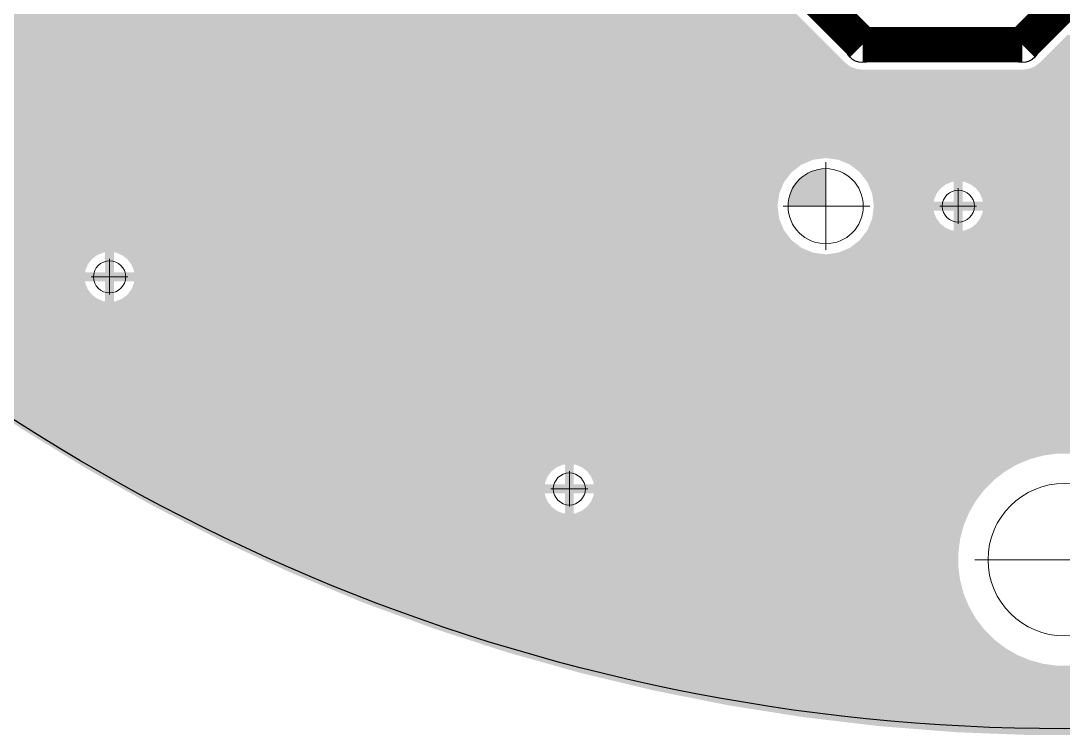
# Model space of a CAD drawing. Header units: millimetres. Extents: x -3633 to 871, y -630 to 261.
# Drawn here: x -1542.5 to -1483.3, y 9.2 to 49.8 of the extents above; entities that cross this region are included whole.
import ezdxf

# ---------------------------------------------------------------- set-up
doc = ezdxf.new("R2010")
doc.units = ezdxf.units.MM
for name, color, linetype in [('DRILL', 7, 'Continuous'), ('DRILL GOST', 7, 'Continuous'), ('TOP_LAYER', 7, 'Continuous'), ('TOP_PASTE', 8, 'Continuous')]:
    doc.layers.add(name, color=color, linetype=linetype)

# ---------------------------------------------------------------- blocks, each defined once
blk = doc.blocks.new('ROUND_3')
blk.add_circle((0, 0), 0.0197)

msp = doc.modelspace()

# ---------------------------------------------------------------- hatches: boundary and pattern name
at = {"layer": 'DRILL GOST', "lineweight": 0}
h = msp.add_hatch(color=256, dxfattribs=at)
h.dxf.hatch_style = 1
h.paths.add_polyline_path([(-1498.898, 39.263), (-1496.765, 39.263), (-1496.765, 41.396, 0.414214)])

# ---------------------------------------------------------------- linework, layer by layer
at = {"layer": 'DRILL', "lineweight": 0}
for p, q in [((-1496.765, 41.396), (-1496.765, 36.781)), ((-1489.235, 40.282), (-1489.235, 38.261)), ((-1496.765, 40.176), (-1496.765, 38.321)), ((-1499.183, 39.263), (-1494.261, 39.263)), ((-1497.664, 39.263), (-1495.845, 39.263)), ((-1496.765, 39.263), (-1494.632, 39.263)), ((-1490.276, 39.263), (-1488.193, 39.263)), ((-1537.424, 36.266), (-1537.424, 34.245)), ((-1538.465, 35.247), (-1536.382, 35.247)), ((-1511.321, 24.219), (-1511.321, 22.198)), ((-1512.363, 23.2), (-1510.28, 23.2)), ((-1483.212, 19.184), (-1488.298, 19.184)), ((-1483.212, 19.184), (-1487.544, 19.184)), ((-1486.714, 19.184), (-1479.338, 19.184))]:
    msp.add_line(p, q, dxfattribs=at)
msp.add_circle((-1483.212, 19.184), 4.332, dxfattribs=at)
at = {"layer": 'DRILL GOST', "lineweight": 0}
msp.add_line((-1496.765, 39.263), (-1496.765, 41.767), dxfattribs=at)
for centre, radius in [((-1496.765, 39.263), 2.133), ((-1489.235, 39.263), 0.911), ((-1537.424, 35.247), 0.911), ((-1511.321, 23.2), 0.911)]:
    msp.add_circle(centre, radius, dxfattribs=at)
at = {"layer": 'TOP_LAYER', "const_width": 2.008, "elevation": 0}
for points in [[(-1497.869, 51.629), (-1494.672, 48.433)], [(-1485.601, 48.433), (-1483.211, 50.823)], [(-1494.672, 48.433), (-1485.601, 48.433)]]:
    msp.add_lwpolyline(points, dxfattribs=at)
at = {"layer": 'TOP_PASTE'}
msp.add_circle((-1483.212, 119.578), 110, dxfattribs=at)
for points in [[(-1548.28, 49.767), (-1548.485, 50.529), (-1498.011, 49.767), (-1498.773, 50.529)], [(-1548.177, 48.984), (-1548.28, 49.767), (-1497.228, 48.984), (-1498.011, 49.767)], [(-1548.177, 48.194), (-1548.177, 48.984), (-1496.438, 48.194), (-1497.228, 48.984)], [(-1483.835, 48.194), (-1483.045, 48.984), (-1418.246, 48.194), (-1418.246, 48.984)], [(-1548.278, 47.431), (-1548.177, 48.194), (-1495.675, 47.431), (-1496.438, 48.194)], [(-1484.598, 47.431), (-1483.835, 48.194), (-1418.146, 47.431), (-1418.246, 48.194)], [(-1548.336, 47.205), (-1548.28, 47.411), (-1495.381, 47.205), (-1495.65, 47.411)], [(-1548.28, 47.411), (-1548.278, 47.431), (-1495.65, 47.411), (-1495.675, 47.431)], [(-1484.892, 47.205), (-1484.624, 47.411), (-1418.088, 47.205), (-1418.143, 47.411)], [(-1484.624, 47.411), (-1484.598, 47.431), (-1418.143, 47.411), (-1418.146, 47.431)], [(-1548.485, 46.649), (-1548.386, 47.015), (-1417.939, 46.649), (-1418.037, 47.015)], [(-1548.386, 47.015), (-1548.373, 47.064), (-1494.672, 47.015), (-1495.039, 47.064)], [(-1548.373, 47.064), (-1548.336, 47.205), (-1495.039, 47.064), (-1495.381, 47.205)], [(-1485.601, 47.015), (-1485.234, 47.064), (-1418.037, 47.015), (-1418.05, 47.064)], [(-1485.234, 47.064), (-1484.892, 47.205), (-1418.05, 47.064), (-1418.088, 47.205)], [(-1548.787, 45.919), (-1548.485, 46.649), (-1417.637, 45.919), (-1417.939, 46.649)], [(-1549.182, 45.235), (-1548.787, 45.919), (-1417.242, 45.235), (-1417.637, 45.919)], [(-1549.662, 44.609), (-1549.182, 45.235), (-1416.761, 44.609), (-1417.242, 45.235)], [(-1550.221, 44.05), (-1549.662, 44.609), (-1416.203, 44.05), (-1416.761, 44.609)], [(-1550.847, 43.57), (-1550.221, 44.05), (-1415.576, 43.57), (-1416.203, 44.05)], [(-1551.531, 43.175), (-1550.847, 43.57), (-1414.893, 43.175), (-1415.576, 43.57)], [(-1553.806, 42.565), (-1553.023, 42.668), (-1412.618, 42.565), (-1413.4, 42.668)], [(-1553.023, 42.668), (-1552.261, 42.873), (-1413.4, 42.668), (-1414.163, 42.873)], [(-1552.261, 42.873), (-1551.531, 43.175), (-1414.163, 42.873), (-1414.893, 43.175)], [(-1561.395, 41.997), (-1561.963, 42.565), (-1404.359, 41.997), (-1403.801, 42.565)], [(-1561.302, 41.904), (-1561.395, 41.997), (-1497.473, 41.904), (-1496.765, 41.997)], [(-1561.029, 41.631), (-1561.302, 41.904), (-1498.132, 41.631), (-1497.473, 41.904)], [(-1560.594, 41.196), (-1561.029, 41.631), (-1498.698, 41.196), (-1498.132, 41.631)], [(-1496.057, 41.904), (-1496.765, 41.997), (-1470.366, 41.904), (-1469.659, 41.997)], [(-1495.398, 41.631), (-1496.057, 41.904), (-1471.026, 41.631), (-1470.366, 41.904)], [(-1494.832, 41.196), (-1495.398, 41.631), (-1471.592, 41.196), (-1471.026, 41.631)], [(-1560.028, 40.63), (-1560.594, 41.196), (-1499.133, 40.63), (-1498.698, 41.196)], [(-1494.417, 40.655), (-1494.832, 41.196), (-1472.007, 40.655), (-1471.592, 41.196)], [(-1559.415, 40.017), (-1560.028, 40.63), (-1499.387, 40.017), (-1499.133, 40.63)], [(-1494.405, 40.64), (-1494.417, 40.655), (-1489.604, 40.64), (-1489.49, 40.655)], [(-1494.397, 40.63), (-1494.405, 40.64), (-1489.628, 40.63), (-1489.604, 40.64)], [(-1494.342, 40.498), (-1494.397, 40.63), (-1489.948, 40.498), (-1489.628, 40.63)], [(-1494.249, 40.271), (-1494.342, 40.498), (-1490.243, 40.271), (-1489.948, 40.498)], [(-1494.126, 39.976), (-1494.249, 40.271), (-1490.469, 39.976), (-1490.243, 40.271)], [(-1489.49, 39.518), (-1489.49, 40.655), (-1488.98, 39.518), (-1488.98, 40.655)], [(-1488.866, 40.64), (-1488.98, 40.655), (-1477.556, 40.64), (-1477.442, 40.655)], [(-1488.522, 40.498), (-1488.866, 40.64), (-1477.9, 40.498), (-1477.556, 40.64)], [(-1488.227, 40.271), (-1488.522, 40.498), (-1478.196, 40.271), (-1477.9, 40.498)], [(-1488, 39.976), (-1488.227, 40.271), (-1478.422, 39.976), (-1478.196, 40.271)], [(-1559.365, 39.971), (-1559.415, 40.017), (-1499.406, 39.971), (-1499.387, 40.017)], [(-1558.599, 39.263), (-1559.365, 39.971), (-1499.499, 39.263), (-1499.406, 39.971)], [(-1494.124, 39.971), (-1494.126, 39.976), (-1490.472, 39.971), (-1490.469, 39.976)], [(-1494.08, 39.632), (-1494.124, 39.971), (-1490.612, 39.632), (-1490.472, 39.971)], [(-1487.857, 39.632), (-1488, 39.976), (-1478.565, 39.632), (-1478.422, 39.976)], [(-1557.834, 38.555), (-1558.599, 39.263), (-1499.406, 38.555), (-1499.499, 39.263)], [(-1494.065, 39.518), (-1494.08, 39.632), (-1490.627, 39.518), (-1490.612, 39.632)], [(-1494.031, 39.263), (-1494.065, 39.518), (-1472.393, 39.263), (-1472.359, 39.518)], [(-1494.065, 39.008), (-1494.031, 39.263), (-1472.359, 39.008), (-1472.393, 39.263)], [(-1487.842, 39.518), (-1487.857, 39.632), (-1478.58, 39.518), (-1478.565, 39.632)], [(-1557.121, 37.896), (-1557.834, 38.555), (-1499.133, 37.896), (-1499.406, 38.555)], [(-1494.249, 38.255), (-1494.126, 38.55), (-1490.243, 38.255), (-1490.469, 38.55)], [(-1494.126, 38.55), (-1494.124, 38.555), (-1490.469, 38.55), (-1490.472, 38.555)], [(-1494.124, 38.555), (-1494.08, 38.894), (-1490.472, 38.555), (-1490.612, 38.894)], [(-1494.08, 38.894), (-1494.065, 39.008), (-1490.612, 38.894), (-1490.627, 39.008)], [(-1489.49, 37.871), (-1489.49, 39.008), (-1488.98, 37.871), (-1488.98, 39.008)], [(-1488.227, 38.255), (-1488, 38.55), (-1478.196, 38.255), (-1478.422, 38.55)], [(-1488, 38.55), (-1487.857, 38.894), (-1478.422, 38.55), (-1478.565, 38.894)], [(-1487.857, 38.894), (-1487.842, 39.008), (-1478.565, 38.894), (-1478.58, 39.008)], [(-1556.508, 37.33), (-1557.121, 37.896), (-1498.698, 37.33), (-1499.133, 37.896)], [(-1494.417, 37.871), (-1494.405, 37.886), (-1489.49, 37.871), (-1489.604, 37.886)], [(-1494.405, 37.886), (-1494.397, 37.896), (-1489.604, 37.886), (-1489.628, 37.896)], [(-1494.397, 37.896), (-1494.342, 38.028), (-1489.628, 37.896), (-1489.948, 38.028)], [(-1494.342, 38.028), (-1494.249, 38.255), (-1489.948, 38.028), (-1490.243, 38.255)], [(-1488.98, 37.871), (-1488.866, 37.886), (-1477.442, 37.871), (-1477.556, 37.886)], [(-1488.866, 37.886), (-1488.522, 38.028), (-1477.556, 37.886), (-1477.9, 38.028)], [(-1488.522, 38.028), (-1488.227, 38.255), (-1477.9, 38.028), (-1478.196, 38.255)], [(-1556.23, 37.073), (-1556.508, 37.33), (-1498.364, 37.073), (-1498.698, 37.33)], [(-1495.398, 36.895), (-1494.832, 37.33), (-1471.026, 36.895), (-1471.592, 37.33)], [(-1494.832, 37.33), (-1494.417, 37.871), (-1471.592, 37.33), (-1472.007, 37.871)], [(-1556.022, 36.895), (-1556.23, 37.073), (-1498.132, 36.895), (-1498.364, 37.073)], [(-1555.723, 36.639), (-1556.022, 36.895), (-1497.514, 36.639), (-1498.132, 36.895)], [(-1496.057, 36.622), (-1495.398, 36.895), (-1470.366, 36.622), (-1471.026, 36.895)], [(-1555.705, 36.624), (-1555.723, 36.639), (-1537.793, 36.624), (-1537.679, 36.639)], [(-1555.538, 36.482), (-1555.705, 36.624), (-1538.136, 36.482), (-1537.793, 36.624)], [(-1555.273, 36.255), (-1555.538, 36.482), (-1538.432, 36.255), (-1538.136, 36.482)], [(-1554.927, 35.96), (-1555.273, 36.255), (-1538.658, 35.96), (-1538.432, 36.255)], [(-1537.679, 35.502), (-1537.679, 36.639), (-1537.169, 35.502), (-1537.169, 36.639)], [(-1537.055, 36.624), (-1537.169, 36.639), (-1497.478, 36.624), (-1497.514, 36.639)], [(-1537.049, 36.622), (-1537.055, 36.624), (-1497.473, 36.622), (-1497.478, 36.624)], [(-1536.824, 36.529), (-1537.049, 36.622), (-1496.765, 36.529), (-1497.473, 36.622)], [(-1536.711, 36.482), (-1536.824, 36.529), (-1429.711, 36.482), (-1429.598, 36.529)], [(-1536.415, 36.255), (-1536.711, 36.482), (-1430.007, 36.255), (-1429.711, 36.482)], [(-1536.189, 35.96), (-1536.415, 36.255), (-1430.233, 35.96), (-1430.007, 36.255)], [(-1496.765, 36.529), (-1496.057, 36.622), (-1469.659, 36.529), (-1470.366, 36.622)], [(-1554.525, 35.616), (-1554.927, 35.96), (-1538.801, 35.616), (-1538.658, 35.96)], [(-1554.391, 35.502), (-1554.525, 35.616), (-1538.816, 35.502), (-1538.801, 35.616)], [(-1536.046, 35.616), (-1536.189, 35.96), (-1430.376, 35.616), (-1430.233, 35.96)], [(-1536.031, 35.502), (-1536.046, 35.616), (-1430.391, 35.502), (-1430.376, 35.616)], [(-1553.794, 34.992), (-1554.391, 35.502), (-1411.953, 34.992), (-1411.361, 35.502)], [(-1553.66, 34.878), (-1553.794, 34.992), (-1538.801, 34.878), (-1538.816, 34.992)], [(-1537.679, 33.855), (-1537.679, 34.992), (-1537.169, 33.855), (-1537.169, 34.992)], [(-1536.046, 34.878), (-1536.031, 34.992), (-1430.376, 34.878), (-1430.391, 34.992)], [(-1553.258, 34.534), (-1553.66, 34.878), (-1538.658, 34.534), (-1538.801, 34.878)], [(-1552.933, 34.257), (-1553.258, 34.534), (-1538.445, 34.257), (-1538.658, 34.534)], [(-1536.415, 34.239), (-1536.189, 34.534), (-1430.007, 34.239), (-1430.233, 34.534)], [(-1536.189, 34.534), (-1536.046, 34.878), (-1430.233, 34.534), (-1430.376, 34.878)], [(-1552.91, 34.239), (-1552.933, 34.257), (-1538.432, 34.239), (-1538.445, 34.257)], [(-1552.623, 34.013), (-1552.91, 34.239), (-1538.136, 34.013), (-1538.432, 34.239)], [(-1552.442, 33.87), (-1552.623, 34.013), (-1537.793, 33.87), (-1538.136, 34.013)], [(-1552.423, 33.855), (-1552.442, 33.87), (-1537.679, 33.855), (-1537.793, 33.87)], [(-1549.576, 31.611), (-1552.423, 33.855), (-1416.174, 31.611), (-1413.337, 33.855)], [(-1537.169, 33.855), (-1537.055, 33.87), (-1429.253, 33.855), (-1429.367, 33.87)], [(-1537.055, 33.87), (-1536.711, 34.013), (-1429.367, 33.87), (-1429.711, 34.013)], [(-1536.711, 34.013), (-1536.415, 34.239), (-1429.711, 34.013), (-1430.007, 34.239)], [(-1549.527, 31.572), (-1549.576, 31.611), (-1416.228, 31.572), (-1416.174, 31.611)], [(-1546.018, 29.023), (-1549.527, 31.572), (-1419.742, 29.023), (-1416.228, 31.572)], [(-1545.832, 28.899), (-1546.018, 29.023), (-1419.913, 28.899), (-1419.742, 29.023)], [(-1542.412, 26.614), (-1545.832, 28.899), (-1423.359, 26.614), (-1419.913, 28.899)], [(-1541.974, 26.345), (-1542.412, 26.614), (-1423.763, 26.345), (-1423.359, 26.614)], [(-1540.118, 25.208), (-1541.974, 26.345), (-1425.644, 25.208), (-1423.763, 26.345)], [(-1539.95, 25.105), (-1540.118, 25.208), (-1484.389, 25.105), (-1483.607, 25.208)], [(-1539.616, 24.9), (-1539.95, 25.105), (-1485.152, 24.9), (-1484.389, 25.105)], [(-1539.123, 24.598), (-1539.616, 24.9), (-1485.882, 24.598), (-1485.152, 24.9)], [(-1539.113, 24.592), (-1539.123, 24.598), (-1485.892, 24.592), (-1485.882, 24.598)], [(-1539.089, 24.577), (-1539.113, 24.592), (-1511.69, 24.577), (-1511.576, 24.592)], [(-1538.856, 24.435), (-1539.089, 24.577), (-1512.034, 24.435), (-1511.69, 24.577)], [(-1538.714, 24.348), (-1538.856, 24.435), (-1512.147, 24.348), (-1512.034, 24.435)], [(-1538.465, 24.208), (-1538.714, 24.348), (-1512.329, 24.208), (-1512.147, 24.348)], [(-1511.576, 23.455), (-1511.576, 24.592), (-1511.066, 23.455), (-1511.066, 24.592)], [(-1510.952, 24.577), (-1511.066, 24.592), (-1485.918, 24.577), (-1485.892, 24.592)], [(-1510.608, 24.435), (-1510.952, 24.577), (-1486.165, 24.435), (-1485.918, 24.577)], [(-1510.313, 24.208), (-1510.608, 24.435), (-1486.557, 24.208), (-1486.165, 24.435)], [(-1537.937, 23.913), (-1538.465, 24.208), (-1512.556, 23.913), (-1512.329, 24.208)], [(-1537.323, 23.569), (-1537.937, 23.913), (-1512.698, 23.569), (-1512.556, 23.913)], [(-1510.309, 24.203), (-1510.313, 24.208), (-1486.566, 24.203), (-1486.557, 24.208)], [(-1510.087, 23.913), (-1510.309, 24.203), (-1486.944, 23.913), (-1486.566, 24.203)], [(-1510.008, 23.723), (-1510.087, 23.913), (-1487.192, 23.723), (-1486.944, 23.913)], [(-1509.944, 23.569), (-1510.008, 23.723), (-1487.346, 23.569), (-1487.192, 23.723)], [(-1537.12, 23.455), (-1537.323, 23.569), (-1512.713, 23.455), (-1512.698, 23.569)], [(-1536.601, 23.164), (-1537.12, 23.455), (-1487.75, 23.164), (-1487.46, 23.455)], [(-1536.209, 22.945), (-1536.601, 23.164), (-1487.919, 22.945), (-1487.75, 23.164)], [(-1509.929, 23.455), (-1509.944, 23.569), (-1487.46, 23.455), (-1487.346, 23.569)], [(-1536.005, 22.831), (-1536.209, 22.945), (-1512.698, 22.831), (-1512.713, 22.945)], [(-1535.391, 22.487), (-1536.005, 22.831), (-1512.556, 22.487), (-1512.698, 22.831)], [(-1511.576, 21.808), (-1511.576, 22.945), (-1511.066, 21.808), (-1511.066, 22.945)], [(-1510.087, 22.487), (-1510.065, 22.538), (-1488.26, 22.487), (-1488.231, 22.538)], [(-1510.065, 22.538), (-1509.944, 22.831), (-1488.231, 22.538), (-1488.006, 22.831)], [(-1509.944, 22.831), (-1509.929, 22.945), (-1488.006, 22.831), (-1487.919, 22.945)], [(-1534.93, 22.229), (-1535.391, 22.487), (-1512.358, 22.229), (-1512.556, 22.487)], [(-1534.857, 22.192), (-1534.93, 22.229), (-1512.329, 22.192), (-1512.358, 22.229)], [(-1534.412, 21.965), (-1534.857, 22.192), (-1512.034, 21.965), (-1512.329, 22.192)], [(-1534.133, 21.823), (-1534.412, 21.965), (-1511.69, 21.823), (-1512.034, 21.965)], [(-1510.877, 21.854), (-1510.608, 21.965), (-1488.626, 21.854), (-1488.562, 21.965)], [(-1510.608, 21.965), (-1510.313, 22.192), (-1488.562, 21.965), (-1488.431, 22.192)], [(-1510.313, 22.192), (-1510.087, 22.487), (-1488.431, 22.192), (-1488.26, 22.487)], [(-1534.103, 21.808), (-1534.133, 21.823), (-1511.576, 21.808), (-1511.69, 21.823)], [(-1532.762, 21.125), (-1534.103, 21.808), (-1488.928, 21.125), (-1488.645, 21.808)], [(-1511.066, 21.808), (-1510.952, 21.823), (-1488.645, 21.808), (-1488.639, 21.823)], [(-1510.952, 21.823), (-1510.877, 21.854), (-1488.639, 21.823), (-1488.626, 21.854)], [(-1531.265, 20.362), (-1532.762, 21.125), (-1489.132, 20.362), (-1488.928, 21.125)], [(-1531.066, 20.261), (-1531.265, 20.362), (-1489.146, 20.261), (-1489.132, 20.362)], [(-1529.588, 19.579), (-1531.066, 20.261), (-1489.235, 19.579), (-1489.146, 20.261)], [(-1527.874, 18.789), (-1529.588, 19.579), (-1489.235, 18.789), (-1489.235, 19.579)], [(-1527.128, 18.445), (-1527.874, 18.789), (-1489.19, 18.445), (-1489.235, 18.789)], [(-1526.068, 18.007), (-1527.128, 18.445), (-1489.132, 18.007), (-1489.19, 18.445)], [(-1524.226, 17.244), (-1526.068, 18.007), (-1488.928, 17.244), (-1489.132, 18.007)], [(-1523.121, 16.786), (-1524.226, 17.244), (-1488.738, 16.786), (-1488.928, 17.244)], [(-1522.384, 16.514), (-1523.121, 16.786), (-1488.626, 16.514), (-1488.738, 16.786)], [(-1520.53, 15.831), (-1522.384, 16.514), (-1488.231, 15.831), (-1488.626, 16.514)], [(-1519.052, 15.285), (-1520.53, 15.831), (-1487.813, 15.285), (-1488.231, 15.831)], [(-1518.802, 15.204), (-1519.052, 15.285), (-1487.75, 15.204), (-1487.813, 15.285)], [(-1517.082, 14.646), (-1518.802, 15.204), (-1487.192, 14.646), (-1487.75, 15.204)], [(-1515.603, 14.165), (-1517.082, 14.646), (-1486.566, 14.165), (-1487.192, 14.646)], [(-1514.927, 13.946), (-1515.603, 14.165), (-1486.186, 13.946), (-1486.566, 14.165)], [(-1514.305, 13.77), (-1514.927, 13.946), (-1485.882, 13.77), (-1486.186, 13.946)], [(-1513.233, 13.468), (-1514.305, 13.77), (-1485.152, 13.468), (-1485.882, 13.77)], [(-1512.508, 13.264), (-1513.233, 13.468), (-1484.389, 13.264), (-1485.152, 13.468)], [(-1512.142, 13.161), (-1512.508, 13.264), (-1483.607, 13.161), (-1484.389, 13.264)], [(-1510.753, 12.769), (-1512.142, 13.161), (-1455.097, 12.769), (-1453.57, 13.161)], [(-1507.99, 12.106), (-1510.753, 12.769), (-1457.682, 12.106), (-1455.097, 12.769)], [(-1506.536, 11.757), (-1507.99, 12.106), (-1459.324, 11.757), (-1457.682, 12.106)], [(-1503.462, 11.146), (-1506.536, 11.757), (-1462.201, 11.146), (-1459.324, 11.757)], [(-1502.283, 10.912), (-1503.462, 11.146), (-1463.588, 10.912), (-1462.201, 11.146)], [(-1498.899, 10.376), (-1502.283, 10.912), (-1466.756, 10.376), (-1463.588, 10.912)], [(-1497.999, 10.234), (-1498.899, 10.376), (-1467.882, 10.234), (-1466.756, 10.376)], [(-1494.306, 9.797), (-1497.999, 10.234), (-1471.339, 9.797), (-1467.882, 10.234)], [(-1493.692, 9.725), (-1494.306, 9.797), (-1472.202, 9.725), (-1471.339, 9.797)], [(-1489.691, 9.411), (-1493.692, 9.725), (-1475.942, 9.411), (-1472.202, 9.725)], [(-1489.369, 9.385), (-1489.691, 9.411), (-1476.544, 9.385), (-1475.942, 9.411)], [(-1485.057, 9.217), (-1489.369, 9.385), (-1480.557, 9.217), (-1476.544, 9.385)], [(-1485.035, 9.216), (-1485.057, 9.217), (-1485.035, 9.216), (-1480.557, 9.217)]]:
    msp.add_solid(points, dxfattribs=at)

# ---------------------------------------------------------------- block references
at = {"layer": 'TOP_LAYER', "xscale": 51, "yscale": 51, "zscale": 51}
for p in [(-1494.672, 48.433), (-1494.672, 48.433), (-1485.601, 48.433), (-1485.601, 48.433)]:
    msp.add_blockref('ROUND_3', p, dxfattribs=at)

doc.saveas('drawing.dxf')
